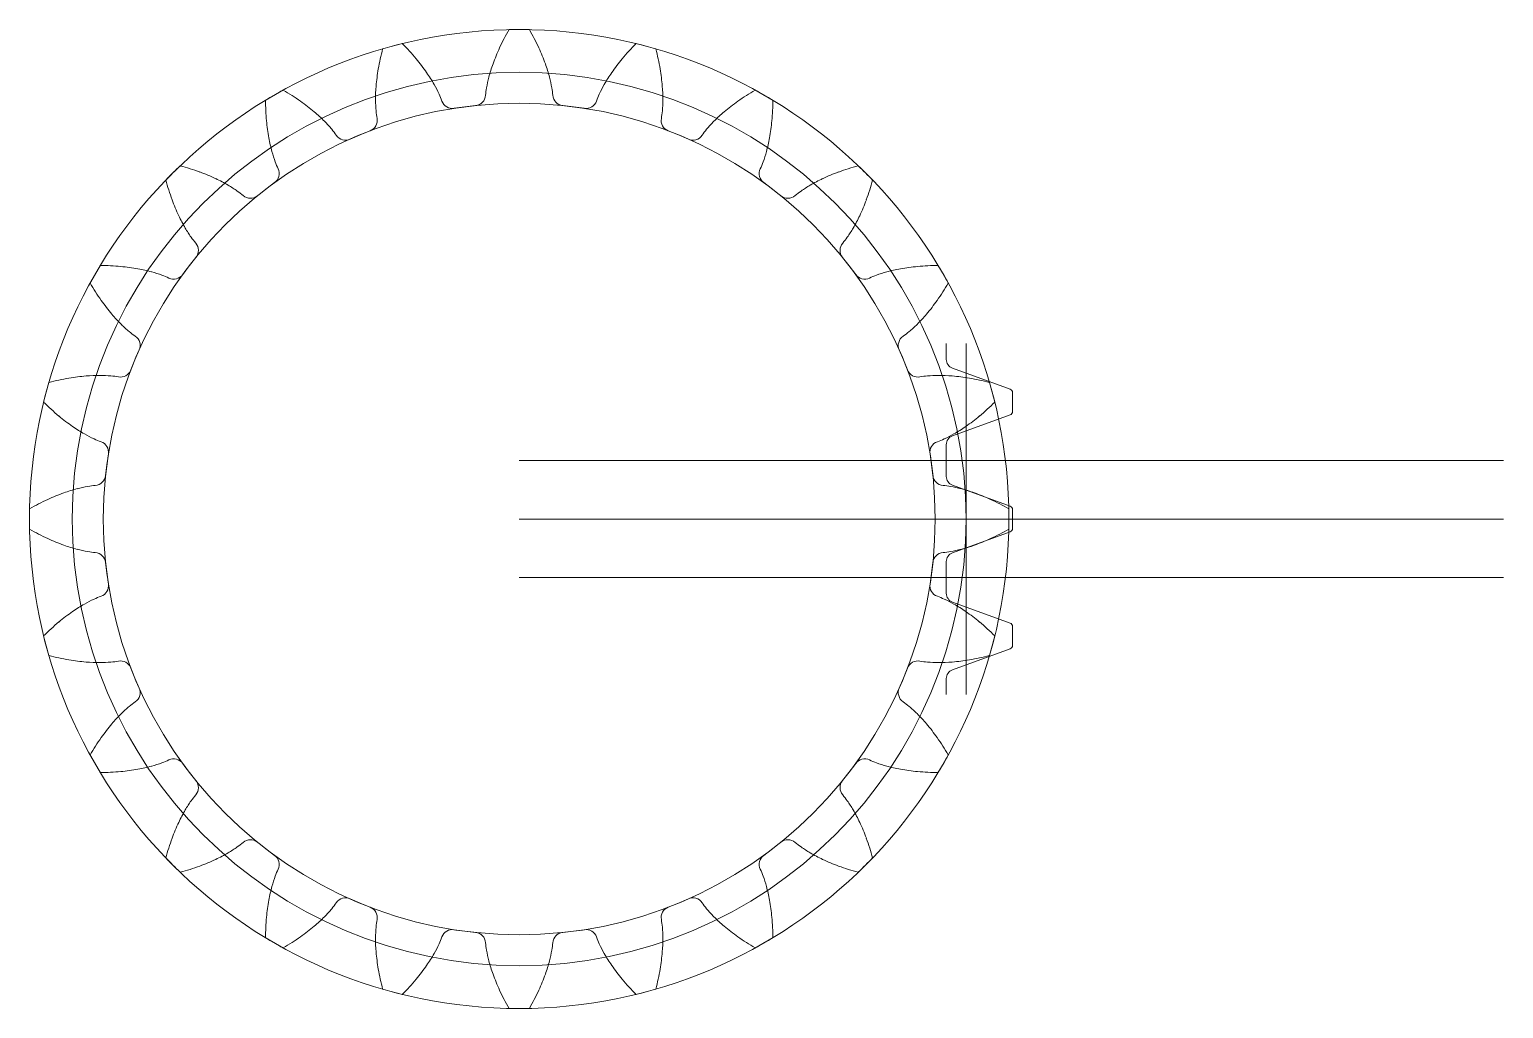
# Model space of a CAD drawing. Header units: millimetres. Extents: x -310 to 169, y -186 to 172.
# Drawn here: x -310.42 to -270.84, y 17.53 to 43.83 of the extents above; entities that cross this region are included whole.
import ezdxf

# ---------------------------------------------------------------- set-up
doc = ezdxf.new("R2010")
doc.units = ezdxf.units.MM
doc.header["$MEASUREMENT"] = 0
doc.layers.add('A-DETL-LWT5', color=2, linetype='Continuous', lineweight=0)

# ---------------------------------------------------------------- blocks, each defined once
blk = doc.blocks.new('*U8')
for p, q in [((-1.169, 11.109), (-1.458, 11.074)), ((1.458, 11.074), (1.169, 11.109)), ((-1.458, 11.074), (-1.746, 11.033)), ((1.746, 11.033), (1.458, 11.074)), ((-4.275, 10.32), (-4.542, 10.205)), ((-4.004, 10.428), (-4.275, 10.32)), ((4.275, 10.32), (4.004, 10.428)), ((4.542, 10.205), (4.275, 10.32)), ((-6.8, 8.862), (-7.028, 8.682)), ((-6.567, 9.036), (-6.8, 8.862)), ((6.8, 8.862), (6.567, 9.036)), ((7.028, 8.682), (6.8, 8.862)), ((-8.862, 6.8), (-9.036, 6.567)), ((-8.682, 7.028), (-8.862, 6.8)), ((8.862, 6.8), (8.682, 7.028)), ((9.036, 6.567), (8.862, 6.8)), ((-10.205, 4.542), (-10.32, 4.275)), ((10.32, 4.275), (10.205, 4.542)), ((-10.32, 4.275), (-10.428, 4.004)), ((10.428, 4.004), (10.32, 4.275)), ((-11.033, 1.746), (-11.074, 1.458)), ((11.074, 1.458), (11.033, 1.746)), ((-11.074, 1.458), (-11.109, 1.169)), ((11.109, 1.169), (11.074, 1.458)), ((-11.109, -1.169), (-11.074, -1.458)), ((-11.074, -1.458), (-11.033, -1.746)), ((-10.428, -4.004), (-10.32, -4.275)), ((-10.32, -4.275), (-10.205, -4.542)), ((10.205, -4.542), (10.32, -4.275)), ((10.32, -4.275), (10.428, -4.004)), ((-9.036, -6.567), (-8.862, -6.8)), ((8.862, -6.8), (9.036, -6.567)), ((-8.862, -6.8), (-8.682, -7.028)), ((8.682, -7.028), (8.862, -6.8)), ((-7.028, -8.682), (-6.8, -8.862)), ((6.8, -8.862), (7.028, -8.682)), ((-6.8, -8.862), (-6.567, -9.036)), ((6.567, -9.036), (6.8, -8.862)), ((-4.542, -10.205), (-4.275, -10.32)), ((4.275, -10.32), (4.542, -10.205)), ((-4.275, -10.32), (-4.004, -10.428)), ((4.004, -10.428), (4.275, -10.32)), ((-1.746, -11.033), (-1.458, -11.074)), ((-1.458, -11.074), (-1.169, -11.109)), ((1.169, -11.109), (1.458, -11.074)), ((1.458, -11.074), (1.746, -11.033))]:
    blk.add_line(p, q)
for centre, radius, start, end in [((5.167, 10.027), 6.272, 150.1644, 155.2084), ((0, 0), 13.15, 88.8089, 91.1911), ((-5.167, 10.027), 6.272, 24.7916, 29.8356), ((0, 0), 13.15, 103.8089, 106.1911), ((-7.586, 8.348), 6.272, 39.7916, 44.8356), ((7.586, 8.348), 6.272, 135.1644, 140.2084), ((0, 0), 13.15, 73.8089, 76.1911), ((2.396, 11.023), 6.272, 165.1644, 170.2084), ((-6.823, 8.982), 5.279, 34.7579, 39.8009), ((4.266, 10.442), 5.279, 155.1991, 160.2421), ((-4.266, 10.442), 5.279, 19.7579, 24.8009), ((6.823, 8.982), 5.279, 140.1991, 145.2421), ((-2.396, 11.023), 6.272, 9.7916, 14.8356), ((1.418, 11.191), 5.279, 170.1991, 175.2421), ((-6.007, 9.547), 4.287, 29.7306, 34.7716), ((3.331, 10.777), 4.287, 160.2284, 165.2694), ((-3.331, 10.777), 4.287, 14.7306, 19.7716), ((6.007, 9.547), 4.287, 145.2284, 150.2694), ((-1.418, 11.191), 5.279, 4.7579, 9.8009), ((0, 0), 13.15, 118.8089, 121.1911), ((-9.488, 6.1), 6.272, 54.7916, 59.8356), ((0.429, 11.272), 4.287, 175.2284, 180.2694), ((-5.145, 10.038), 3.295, 24.7153, 29.7524), ((1.395, 11.193), 2.305, 170.2445, 175.2713), ((2.372, 11.028), 3.295, 165.2476, 170.2847), ((-2.372, 11.028), 3.295, 9.7153, 14.7524), ((-1.395, 11.193), 2.305, 4.7287, 9.7555), ((5.145, 10.038), 3.295, 150.2476, 155.2847), ((-0.429, 11.272), 4.287, 359.7306, 4.7716), ((9.488, 6.1), 6.272, 120.1644, 125.2084), ((0, 0), 13.15, 58.8089, 61.1911), ((-0.539, 11.267), 6.272, 180.1644, 185.2084), ((-8.915, 6.91), 5.279, 49.7579, 54.8009), ((-0.563, 11.266), 3.295, 180.2476, 185.2847), ((-4.245, 10.451), 2.305, 19.7287, 24.7555), ((-1.793, 11.329), 0.3, 199.5368, 278.9924), ((-1.2, 11.407), 0.3, 276.0076, 355.4632), ((1.2, 11.407), 0.3, 184.5368, 263.9924), ((1.793, 11.329), 0.3, 261.0076, 340.4632), ((4.245, 10.451), 2.305, 155.2445, 160.2713), ((0.563, 11.266), 3.295, 354.7153, 359.7524), ((8.915, 6.91), 5.279, 125.1991, 130.2421), ((0.539, 11.267), 6.272, 354.7916, 359.8356), ((-1.527, 11.176), 5.279, 185.1991, 190.2421), ((-8.273, 7.667), 4.287, 44.7306, 49.7716), ((-4.112, 10.708), 0.3, 291.0076, 10.4632), ((-1.549, 11.173), 2.305, 185.2445, 190.2713), ((4.112, 10.708), 0.3, 169.5368, 248.9924), ((1.549, 11.173), 2.305, 349.7287, 354.7555), ((8.273, 7.667), 4.287, 130.2284, 135.2694), ((1.527, 11.176), 5.279, 349.7579, 354.8009), ((-7.568, 8.364), 3.295, 39.7153, 44.7524), ((-6.805, 8.996), 2.305, 34.7287, 39.7555), ((-4.664, 10.479), 0.3, 214.5368, 293.9924), ((4.664, 10.479), 0.3, 246.0076, 325.4632), ((6.805, 8.996), 2.305, 140.2445, 145.2713), ((7.568, 8.364), 3.295, 135.2476, 140.2847), ((-2.503, 10.999), 4.287, 190.2284, 195.2694), ((2.503, 10.999), 4.287, 344.7306, 349.7716), ((-3.46, 10.736), 3.295, 195.2476, 200.2847), ((-4.388, 10.391), 2.305, 200.2445, 205.2713), ((4.388, 10.391), 2.305, 334.7287, 339.7555), ((3.46, 10.736), 3.295, 339.7153, 344.7524), ((0, 0), 13.15, 133.8089, 136.1911), ((-10.744, 3.436), 6.272, 69.7916, 74.8356), ((-10.4, 4.368), 5.279, 64.7579, 69.8009), ((-9.976, 5.265), 4.287, 59.7306, 64.7716), ((-6.743, 9.279), 0.3, 306.0076, 25.4632), ((6.743, 9.279), 0.3, 154.5368, 233.9924), ((9.976, 5.265), 4.287, 115.2284, 120.2694), ((10.4, 4.368), 5.279, 110.1991, 115.2421), ((10.744, 3.436), 6.272, 105.1644, 110.2084), ((0, 0), 13.15, 43.8089, 46.1911), ((-3.436, 10.744), 6.272, 195.1644, 200.2084), ((-9.475, 6.121), 3.295, 54.7153, 59.7524), ((-8.902, 6.928), 2.305, 49.7287, 54.7555), ((8.902, 6.928), 2.305, 125.2445, 130.2713), ((9.475, 6.121), 3.295, 120.2476, 125.2847), ((3.436, 10.744), 6.272, 339.7916, 344.8356), ((-4.368, 10.4), 5.279, 200.1991, 205.2421), ((-7.217, 8.915), 0.3, 229.5368, 308.9924), ((7.217, 8.915), 0.3, 231.0076, 310.4632), ((4.368, 10.4), 5.279, 334.7579, 339.8009), ((-5.265, 9.976), 4.287, 205.2284, 210.2694), ((5.265, 9.976), 4.287, 329.7306, 334.7716), ((-6.121, 9.475), 3.295, 210.2476, 215.2847), ((-6.928, 8.902), 2.305, 215.2445, 220.2713), ((6.928, 8.902), 2.305, 319.7287, 324.7555), ((6.121, 9.475), 3.295, 324.7153, 329.7524), ((-8.915, 7.217), 0.3, 321.0076, 40.4632), ((8.915, 7.217), 0.3, 139.5368, 218.9924), ((0, 0), 13.15, 148.8089, 151.1911), ((-11.267, 0.539), 6.272, 84.7916, 89.8356), ((-11.176, 1.527), 5.279, 79.7579, 84.8009), ((11.176, 1.527), 5.279, 95.1991, 100.2421), ((11.267, 0.539), 6.272, 90.1644, 95.2084), ((0, 0), 13.15, 28.8089, 31.1911), ((-6.1, 9.488), 6.272, 210.1644, 215.2084), ((-10.999, 2.503), 4.287, 74.7306, 79.7716), ((-10.736, 3.46), 3.295, 69.7153, 74.7524), ((-10.391, 4.388), 2.305, 64.7287, 69.7555), ((-9.279, 6.743), 0.3, 244.5368, 323.9924), ((9.279, 6.743), 0.3, 216.0076, 295.4632), ((10.391, 4.388), 2.305, 110.2445, 115.2713), ((10.736, 3.46), 3.295, 105.2476, 110.2847), ((10.999, 2.503), 4.287, 100.2284, 105.2694), ((6.1, 9.488), 6.272, 324.7916, 329.8356), ((-6.91, 8.915), 5.279, 215.1991, 220.2421), ((6.91, 8.915), 5.279, 319.7579, 324.8009), ((-7.667, 8.273), 4.287, 220.2284, 225.2694), ((-8.364, 7.568), 3.295, 225.2476, 230.2847), ((8.364, 7.568), 3.295, 309.7153, 314.7524), ((7.667, 8.273), 4.287, 314.7306, 319.7716), ((-8.996, 6.805), 2.305, 230.2445, 235.2713), ((-10.479, 4.664), 0.3, 336.0076, 55.4632), ((10.479, 4.664), 0.3, 124.5368, 203.9924), ((8.996, 6.805), 2.305, 304.7287, 309.7555), ((-10.708, 4.112), 0.3, 259.5368, 338.9924), ((10.708, 4.112), 0.3, 201.0076, 280.4632), ((0, 0), 13.15, 163.8089, 166.1911), ((-11.023, -2.396), 6.272, 99.7916, 104.8356), ((-11.191, -1.418), 5.279, 94.7579, 99.8009), ((-11.272, -0.429), 4.287, 89.7306, 94.7716), ((-11.266, 0.563), 3.295, 84.7153, 89.7524), ((-11.173, 1.549), 2.305, 79.7287, 84.7555), ((11.173, 1.549), 2.305, 95.2445, 100.2713), ((11.266, 0.563), 3.295, 90.2476, 95.2847), ((11.272, -0.429), 4.287, 85.2284, 90.2694), ((11.191, -1.418), 5.279, 80.1991, 85.2421), ((11.023, -2.396), 6.272, 75.1644, 80.2084), ((0, 0), 13.15, 13.8089, 16.1911), ((-8.348, 7.586), 6.272, 225.1644, 230.2084), ((8.348, 7.586), 6.272, 309.7916, 314.8356), ((-8.982, 6.823), 5.279, 230.1991, 235.2421), ((-9.547, 6.007), 4.287, 235.2284, 240.2694), ((9.547, 6.007), 4.287, 299.7306, 304.7716), ((8.982, 6.823), 5.279, 304.7579, 309.8009), ((-10.038, 5.145), 3.295, 240.2476, 245.2847), ((-10.451, 4.245), 2.305, 245.2445, 250.2713), ((-11.329, 1.793), 0.3, 351.0076, 70.4632), ((11.329, 1.793), 0.3, 109.5368, 188.9924), ((10.451, 4.245), 2.305, 289.7287, 294.7555), ((10.038, 5.145), 3.295, 294.7153, 299.7524), ((-10.777, -3.331), 4.287, 104.7306, 109.7716), ((-11.028, -2.372), 3.295, 99.7153, 104.7524), ((-11.193, -1.395), 2.305, 94.7287, 99.7555), ((-11.407, 1.2), 0.3, 274.5368, 353.9924), ((11.407, 1.2), 0.3, 186.0076, 265.4632), ((11.193, -1.395), 2.305, 80.2445, 85.2713), ((11.028, -2.372), 3.295, 75.2476, 80.2847), ((10.777, -3.331), 4.287, 70.2284, 75.2694), ((-10.027, -5.167), 6.272, 114.7916, 119.8356), ((-10.442, -4.266), 5.279, 109.7579, 114.8009), ((10.442, -4.266), 5.279, 65.1991, 70.2421), ((10.027, -5.167), 6.272, 60.1644, 65.2084), ((0, 0), 13.15, 178.8089, 181.1911), ((0, 0), 13.15, 358.8089, 1.1911), ((-10.027, 5.167), 6.272, 240.1644, 245.2084), ((10.027, 5.167), 6.272, 294.7916, 299.8356), ((-10.442, 4.266), 5.279, 245.1991, 250.2421), ((-10.777, 3.331), 4.287, 250.2284, 255.2694), ((10.777, 3.331), 4.287, 284.7306, 289.7716), ((10.442, 4.266), 5.279, 289.7579, 294.8009), ((-11.028, 2.372), 3.295, 255.2476, 260.2847), ((-11.193, 1.395), 2.305, 260.2445, 265.2713), ((-11.407, -1.2), 0.3, 6.0076, 85.4632), ((0, 0), 11.17, 351.0076, 353.9924), ((11.407, -1.2), 0.3, 94.5368, 173.9924), ((11.193, 1.395), 2.305, 274.7287, 279.7555), ((11.028, 2.372), 3.295, 279.7153, 284.7524), ((-11.329, -1.793), 0.3, 289.5368, 8.9924), ((11.329, -1.793), 0.3, 171.0076, 250.4632), ((-9.547, -6.007), 4.287, 119.7306, 124.7716), ((-10.038, -5.145), 3.295, 114.7153, 119.7524), ((-10.451, -4.245), 2.305, 109.7287, 114.7555), ((10.451, -4.245), 2.305, 65.2445, 70.2713), ((10.038, -5.145), 3.295, 60.2476, 65.2847), ((9.547, -6.007), 4.287, 55.2284, 60.2694), ((-8.348, -7.586), 6.272, 129.7916, 134.8356), ((-8.982, -6.823), 5.279, 124.7579, 129.8009), ((8.982, -6.823), 5.279, 50.1991, 55.2421), ((8.348, -7.586), 6.272, 45.1644, 50.2084), ((0, 0), 13.15, 193.8089, 196.1911), ((0, 0), 13.15, 343.8089, 346.1911), ((-11.023, 2.396), 6.272, 255.1644, 260.2084), ((-11.191, 1.418), 5.279, 260.1991, 265.2421), ((-11.272, 0.429), 4.287, 265.2284, 270.2694), ((-11.266, -0.563), 3.295, 270.2476, 275.2847), ((-11.173, -1.549), 2.305, 275.2445, 280.2713), ((-10.708, -4.112), 0.3, 21.0076, 100.4632), ((10.708, -4.112), 0.3, 79.5368, 158.9924), ((11.173, -1.549), 2.305, 259.7287, 264.7555), ((11.266, -0.563), 3.295, 264.7153, 269.7524), ((11.272, 0.429), 4.287, 269.7306, 274.7716), ((11.191, 1.418), 5.279, 274.7579, 279.8009), ((11.023, 2.396), 6.272, 279.7916, 284.8356), ((-10.479, -4.664), 0.3, 304.5368, 23.9924), ((10.479, -4.664), 0.3, 156.0076, 235.4632), ((-8.364, -7.568), 3.295, 129.7153, 134.7524), ((-8.996, -6.805), 2.305, 124.7287, 129.7555), ((8.996, -6.805), 2.305, 50.2445, 55.2713), ((8.364, -7.568), 3.295, 45.2476, 50.2847), ((-6.91, -8.915), 5.279, 139.7579, 144.8009), ((-7.667, -8.273), 4.287, 134.7306, 139.7716), ((7.667, -8.273), 4.287, 40.2284, 45.2694), ((6.91, -8.915), 5.279, 35.1991, 40.2421), ((-6.1, -9.488), 6.272, 144.7916, 149.8356), ((6.1, -9.488), 6.272, 30.1644, 35.2084), ((0, 0), 13.15, 208.8089, 211.1911), ((-11.176, -1.527), 5.279, 275.1991, 280.2421), ((-10.999, -2.503), 4.287, 280.2284, 285.2694), ((-10.736, -3.46), 3.295, 285.2476, 290.2847), ((-10.391, -4.388), 2.305, 290.2445, 295.2713), ((-9.279, -6.743), 0.3, 36.0076, 115.4632), ((9.279, -6.743), 0.3, 64.5368, 143.9924), ((10.391, -4.388), 2.305, 244.7287, 249.7555), ((10.736, -3.46), 3.295, 249.7153, 254.7524), ((10.999, -2.503), 4.287, 254.7306, 259.7716), ((11.176, -1.527), 5.279, 259.7579, 264.8009), ((0, 0), 13.15, 328.8089, 331.1911), ((-11.267, -0.539), 6.272, 270.1644, 275.2084), ((-8.915, -7.217), 0.3, 319.5368, 38.9924), ((8.915, -7.217), 0.3, 141.0076, 220.4632), ((11.267, -0.539), 6.272, 264.7916, 269.8356), ((-6.928, -8.902), 2.305, 139.7287, 144.7555), ((6.928, -8.902), 2.305, 35.2445, 40.2713), ((-5.265, -9.976), 4.287, 149.7306, 154.7716), ((-6.121, -9.475), 3.295, 144.7153, 149.7524), ((6.121, -9.475), 3.295, 30.2476, 35.2847), ((5.265, -9.976), 4.287, 25.2284, 30.2694), ((-4.368, -10.4), 5.279, 154.7579, 159.8009), ((4.368, -10.4), 5.279, 20.1991, 25.2421), ((-3.436, -10.744), 6.272, 159.7916, 164.8356), ((-8.902, -6.928), 2.305, 305.2445, 310.2713), ((-7.217, -8.915), 0.3, 51.0076, 130.4632), ((7.217, -8.915), 0.3, 49.5368, 128.9924), ((8.902, -6.928), 2.305, 229.7287, 234.7555), ((3.436, -10.744), 6.272, 15.1644, 20.2084), ((0, 0), 13.15, 223.8089, 226.1911), ((-9.976, -5.265), 4.287, 295.2284, 300.2694), ((-9.475, -6.121), 3.295, 300.2476, 305.2847), ((-6.743, -9.279), 0.3, 334.5368, 53.9924), ((6.743, -9.279), 0.3, 126.0076, 205.4632), ((9.475, -6.121), 3.295, 234.7153, 239.7524), ((9.976, -5.265), 4.287, 239.7306, 244.7716), ((0, 0), 13.15, 313.8089, 316.1911), ((-10.744, -3.436), 6.272, 285.1644, 290.2084), ((-10.4, -4.368), 5.279, 290.1991, 295.2421), ((-4.388, -10.391), 2.305, 154.7287, 159.7555), ((4.388, -10.391), 2.305, 20.2445, 25.2713), ((10.4, -4.368), 5.279, 244.7579, 249.8009), ((10.744, -3.436), 6.272, 249.7916, 254.8356), ((-2.503, -10.999), 4.287, 164.7306, 169.7716), ((-3.46, -10.736), 3.295, 159.7153, 164.7524), ((3.46, -10.736), 3.295, 15.2476, 20.2847), ((2.503, -10.999), 4.287, 10.2284, 15.2694), ((-1.527, -11.176), 5.279, 169.7579, 174.8009), ((-4.664, -10.479), 0.3, 66.0076, 145.4632), ((4.664, -10.479), 0.3, 34.5368, 113.9924), ((1.527, -11.176), 5.279, 5.1991, 10.2421), ((-8.273, -7.667), 4.287, 310.2284, 315.2694), ((-7.568, -8.364), 3.295, 315.2476, 320.2847), ((-6.805, -8.996), 2.305, 320.2445, 325.2713), ((-4.112, -10.708), 0.3, 349.5368, 68.9924), ((4.112, -10.708), 0.3, 111.0076, 190.4632), ((6.805, -8.996), 2.305, 214.7287, 219.7555), ((7.568, -8.364), 3.295, 219.7153, 224.7524), ((8.273, -7.667), 4.287, 224.7306, 229.7716), ((-0.539, -11.267), 6.272, 174.7916, 179.8356), ((-8.915, -6.91), 5.279, 305.1991, 310.2421), ((-0.563, -11.266), 3.295, 174.7153, 179.7524), ((-1.549, -11.173), 2.305, 169.7287, 174.7555), ((-1.793, -11.329), 0.3, 81.0076, 160.4632), ((1.793, -11.329), 0.3, 19.5368, 98.9924), ((1.549, -11.173), 2.305, 5.2445, 10.2713), ((0.563, -11.266), 3.295, 0.2476, 5.2847), ((8.915, -6.91), 5.279, 229.7579, 234.8009), ((0.539, -11.267), 6.272, 0.1644, 5.2084), ((0, 0), 13.15, 238.8089, 241.1911), ((-9.488, -6.1), 6.272, 300.1644, 305.2084), ((0.429, -11.272), 4.287, 179.7306, 184.7716), ((-5.145, -10.038), 3.295, 330.2476, 335.2847), ((-4.245, -10.451), 2.305, 335.2445, 340.2713), ((-1.2, -11.407), 0.3, 4.5368, 83.9924), ((1.395, -11.193), 2.305, 184.7287, 189.7555), ((-1.395, -11.193), 2.305, 350.2445, 355.2713), ((1.2, -11.407), 0.3, 96.0076, 175.4632), ((4.245, -10.451), 2.305, 199.7287, 204.7555), ((5.145, -10.038), 3.295, 204.7153, 209.7524), ((-0.429, -11.272), 4.287, 355.2284, 0.2694), ((9.488, -6.1), 6.272, 234.7916, 239.8356), ((0, 0), 13.15, 298.8089, 301.1911), ((1.418, -11.191), 5.279, 184.7579, 189.8009), ((-6.007, -9.547), 4.287, 325.2284, 330.2694), ((2.372, -11.028), 3.295, 189.7153, 194.7524), ((3.331, -10.777), 4.287, 194.7306, 199.7716), ((-3.331, -10.777), 4.287, 340.2284, 345.2694), ((-2.372, -11.028), 3.295, 345.2476, 350.2847), ((6.007, -9.547), 4.287, 209.7306, 214.7716), ((-1.418, -11.191), 5.279, 350.1991, 355.2421), ((2.396, -11.023), 6.272, 189.7916, 194.8356), ((-6.823, -8.982), 5.279, 320.1991, 325.2421), ((4.266, -10.442), 5.279, 199.7579, 204.8009), ((-4.266, -10.442), 5.279, 335.1991, 340.2421), ((6.823, -8.982), 5.279, 214.7579, 219.8009), ((-2.396, -11.023), 6.272, 345.1644, 350.2084), ((0, 0), 13.15, 253.8089, 256.1911), ((-7.586, -8.348), 6.272, 315.1644, 320.2084), ((5.167, -10.027), 6.272, 204.7916, 209.8356), ((-5.167, -10.027), 6.272, 330.1644, 335.2084), ((7.586, -8.348), 6.272, 219.7916, 224.8356), ((0, 0), 13.15, 283.8089, 286.1911), ((0, 0), 13.15, 268.8089, 271.1911)]:
    blk.add_arc(centre, radius, start, end)

msp = doc.modelspace()

# ---------------------------------------------------------------- linework, layer by layer
at = {"layer": 'A-DETL-LWT5'}
for p, q in [((-285.802, 34.97), (-285.802, 35.396)), ((-285.272, 25.971), (-285.272, 35.396)), ((-285.637, 34.735), (-284.088, 34.171)), ((-284.022, 33.572), (-284.022, 34.077)), ((-285.637, 32.914), (-284.088, 33.478)), ((-285.802, 32.68), (-285.802, 32.254)), ((-297.272, 32.254), (-270.839, 32.254)), ((-285.802, 31.828), (-285.802, 32.254)), ((-285.637, 31.593), (-284.088, 31.029)), ((-284.022, 30.431), (-284.022, 30.935)), ((-297.272, 30.683), (-270.839, 30.683)), ((-285.637, 29.773), (-284.088, 30.337)), ((-285.802, 29.538), (-285.802, 29.112)), ((-297.272, 29.112), (-270.839, 29.112)), ((-285.802, 28.687), (-285.802, 29.112)), ((-285.637, 28.452), (-284.088, 27.888)), ((-284.022, 27.289), (-284.022, 27.794)), ((-285.637, 26.631), (-284.088, 27.195)), ((-285.802, 26.396), (-285.802, 25.971))]:
    msp.add_line(p, q, dxfattribs=at)
for radius in [13.15, 12, 11.17]:
    msp.add_circle((-297.272, 30.683), radius, dxfattribs=at)
for centre, radius, start, end in [((-285.552, 34.97), 0.25, 180, 250), ((-284.122, 34.077), 0.1, 0, 70), ((-284.122, 33.572), 0.1, 290, 0), ((-285.552, 32.68), 0.25, 110, 180), ((-285.552, 31.828), 0.25, 180, 250), ((-284.122, 30.935), 0.1, 0, 70), ((-284.122, 30.431), 0.1, 290, 0), ((-285.552, 29.538), 0.25, 110, 180), ((-285.552, 28.687), 0.25, 180, 250), ((-284.122, 27.794), 0.1, 0, 70), ((-284.122, 27.289), 0.1, 290, 0), ((-285.552, 26.396), 0.25, 110, 180)]:
    msp.add_arc(centre, radius, start, end, dxfattribs=at)

# ---------------------------------------------------------------- block references
msp.add_blockref('*U8', (-297.272, 30.683), dxfattribs=at)

doc.saveas('drawing.dxf')
